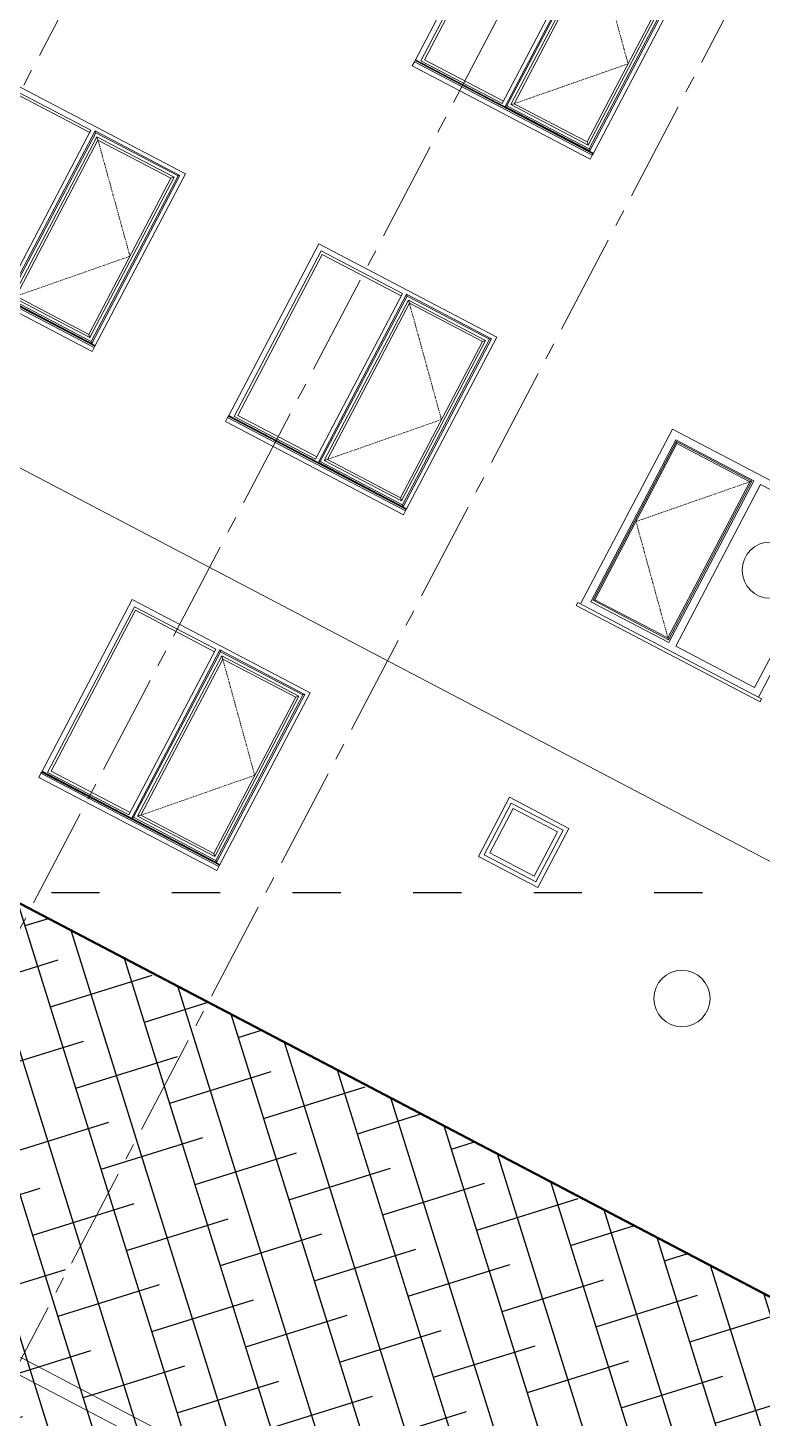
# Model space of a CAD drawing. Header units: millimetres. Extents: x 1373 to 40779, y 1939 to 6439.
# Drawn here: x 4154.3 to 4291.3, y 3620.8 to 3880.4 of the extents above; entities that cross this region are included whole.
import ezdxf

# ---------------------------------------------------------------- set-up
doc = ezdxf.new("R2010")
doc.units = ezdxf.units.MM
for name, pattern in [('ACAD_ISO03W100', [30, 12, -18]), ('Center', [3, 1.2, -0.6, 0.6, -0.6]), ('DASHDOTX2', [50.8, 25.4, -12.7, 0, -12.7]), ('IMPORT-CENTER2', [112.5, 75, -12.5, 12.5, -12.5])]:
    doc.linetypes.add(name, pattern=pattern)
for name, color, linetype, lineweight in [('A-DETL', 6, 'Continuous', 30), ('A-FLOR', 192, 'Continuous', 30), ('A-GLAZ', 151, 'Continuous', 18), ('A-WALL', 20, 'Continuous', 9), ('HESAPLAMALAR', 2, 'Continuous', 30), ('kest', 4, 'DASHDOTX2', 50), ('S-GRID', 252, 'IMPORT-CENTER2', 5)]:
    doc.layers.add(name, color=color, linetype=linetype, lineweight=lineweight)
doc.layers.add('Çember', color=7, linetype='Continuous')

# ---------------------------------------------------------------- blocks, each defined once
blk = doc.blocks.new('A$Cc8751f80')
at = {"linetype": 'ACAD_ISO03W100', "ltscale": 3, "elevation": 20236.3}
blk.add_lwpolyline([(4428.7, 0), (0, 0), (0, 4561.7), (4428.7, 4561.7)], close=True, dxfattribs=at)
blk = doc.blocks.new('A$Cdf2d3065')
at = {"layer": 'A-DETL', "lineweight": 25}
h = blk.add_hatch(dxfattribs=at)
h.set_pattern_fill('ANSI38', color=8, scale=10)
h.set_pattern_definition([(45, (-30087.232, -3018.31), (-22.45064, 22.45064), []), (135, (-30087.232, -3018.31), (-67.35192, 22.45064), [79.375, -47.625])])
h.paths.add_polyline_path([(126.3, 557.4), (2926.8, 557.4), (2926.8, 10.5), (126.3, 10.5)])
at = {"layer": 'A-FLOR', "color": 1, "lineweight": 20}
for p, q in [((2453.5, 845.4), (669.6, 845.4)), ((2302, 245.4), (464, 245.4))]:
    blk.add_line(p, q, dxfattribs=at)
at = {"layer": 'A-GLAZ'}
for p, q in [((1353.7, 1252.7), (1353.7, 1394.4)), ((1354.8, 1253.8), (1354.8, 1393.4)), ((1424.2, 1393.4), (1424.2, 1253.8)), ((1425.2, 1394.4), (1425.2, 1252.7)), ((1428.2, 1253.7), (1428.2, 1393.4)), ((1494.7, 1391.4), (1494.7, 1255.7)), ((1496.7, 1393.4), (1496.7, 1253.7)), ((1496.7, 1253.7), (1496.7, 1393.4)), ((1357, 1391.2), (1357, 1256)), ((1358.7, 1389.4), (1358.7, 1257.7)), ((1420.2, 1257.7), (1420.2, 1389.4)), ((1422, 1256), (1422, 1391.2)), ((1358.7, 1257.7), (1357, 1256)), ((1358.7, 1257.7), (1420.2, 1257.7)), ((1420.2, 1257.7), (1422, 1256)), ((1350.7, 1252.5), (1500.7, 1252.5)), ((1500.7, 1252.4), (1350.7, 1252.4)), ((1500.7, 1251.9), (1350.7, 1251.9)), ((1350.7, 1250.8), (1350.7, 1251.4)), ((1350.7, 1247.4), (1350.7, 1250.8)), ((1500.7, 1250.8), (1350.7, 1250.8)), ((1500.7, 1247.4), (1350.7, 1247.4)), ((1354.8, 1253.8), (1353.7, 1252.7)), ((1425.2, 1252.7), (1353.7, 1252.7)), ((1424.2, 1253.8), (1354.8, 1253.8)), ((1357, 1256), (1422, 1256)), ((1424.2, 1253.8), (1425.2, 1252.7)), ((1494.7, 1255.7), (1428.2, 1255.7)), ((1428.2, 1255.7), (1428.2, 1253.7)), ((1496.7, 1253.7), (1428.2, 1253.7)), ((1428.2, 1253.7), (1496.7, 1253.7)), ((1500.7, 1251.4), (1500.7, 1250.8)), ((1500.7, 1250.8), (1500.7, 1247.4)), ((1058.7, 954.9), (1058.7, 1091.4)), ((1058.7, 1091.4), (1125.2, 1091.4)), ((1125.2, 1091.4), (1125.2, 954.9)), ((1131, 954.9), (1131, 1091.4)), ((1131, 1091.4), (1196.7, 1091.4)), ((1132.2, 1090.5), (1132.2, 956.7)), ((1132.2, 1090.5), (1195.7, 1090.5)), ((1133.2, 1089.4), (1132.2, 1090.5)), ((1195.7, 1090.5), (1194.7, 1089.4)), ((1195.7, 956.7), (1195.7, 1090.5)), ((1196.7, 1091.4), (1196.7, 954.9)), ((1353.7, 952.7), (1353.7, 1094.4)), ((1354.8, 1093.4), (1353.7, 1094.4)), ((1353.7, 1094.4), (1425.2, 1094.4)), ((1354.8, 953.8), (1354.8, 1093.4)), ((1424.2, 1093.4), (1354.8, 1093.4)), ((1358.7, 1089.4), (1357, 1091.2)), ((1357, 1091.2), (1357, 956)), ((1422, 1091.2), (1357, 1091.2)), ((1422, 1091.2), (1420.2, 1089.4)), ((1422, 956), (1422, 1091.2)), ((1425.2, 1094.4), (1424.2, 1093.4)), ((1424.2, 1093.4), (1424.2, 953.8)), ((1425.2, 1094.4), (1425.2, 952.7)), ((1428.2, 953.7), (1428.2, 1093.4)), ((1428.2, 1093.4), (1496.7, 1093.4)), ((1428.2, 1091.4), (1428.2, 1093.4)), ((1496.7, 1093.4), (1428.2, 1093.4)), ((1494.7, 1091.4), (1428.2, 1091.4)), ((1494.7, 1091.4), (1494.7, 955.7)), ((1496.7, 1093.4), (1496.7, 953.7)), ((1496.7, 953.7), (1496.7, 1093.4)), ((1616.2, 952.7), (1616.2, 1094.4)), ((1617.3, 1093.4), (1616.2, 1094.4)), ((1616.2, 1094.4), (1687.7, 1094.4)), ((1617.3, 953.8), (1617.3, 1093.4)), ((1686.7, 1093.4), (1617.3, 1093.4)), ((1621.2, 1089.4), (1619.5, 1091.2)), ((1619.5, 1091.2), (1619.5, 956)), ((1684.5, 1091.2), (1619.5, 1091.2)), ((1684.5, 1091.2), (1682.7, 1089.4)), ((1684.5, 956), (1684.5, 1091.2)), ((1687.7, 1094.4), (1686.7, 1093.4)), ((1686.7, 1093.4), (1686.7, 953.8)), ((1687.7, 1094.4), (1687.7, 952.7)), ((1690.7, 953.7), (1690.7, 1093.4)), ((1690.7, 1093.4), (1759.2, 1093.4)), ((1690.7, 1091.4), (1690.7, 1093.4)), ((1759.2, 1093.4), (1690.7, 1093.4)), ((1757.2, 1091.4), (1690.7, 1091.4)), ((1133.2, 957.7), (1133.2, 1089.4)), ((1133.2, 1089.4), (1194.7, 1089.4)), ((1194.7, 1089.4), (1194.7, 957.7)), ((1358.7, 1089.4), (1358.7, 957.7)), ((1420.2, 1089.4), (1358.7, 1089.4)), ((1420.2, 957.7), (1420.2, 1089.4)), ((1621.2, 1089.4), (1621.2, 957.7)), ((1682.7, 1089.4), (1621.2, 1089.4)), ((1682.7, 957.7), (1682.7, 1089.4)), ((1132.2, 956.7), (1133.2, 957.7)), ((1132.2, 956.7), (1195.7, 956.7)), ((1194.7, 957.7), (1133.2, 957.7)), ((1195.7, 956.7), (1194.7, 957.7)), ((1358.7, 957.7), (1357, 956)), ((1357, 956), (1422, 956)), ((1358.7, 957.7), (1420.2, 957.7)), ((1420.2, 957.7), (1422, 956)), ((1494.7, 955.7), (1428.2, 955.7)), ((1428.2, 955.7), (1428.2, 953.7)), ((1621.2, 957.7), (1619.5, 956)), ((1619.5, 956), (1684.5, 956)), ((1621.2, 957.7), (1682.7, 957.7)), ((1050.2, 949.9), (1205.2, 949.9)), ((1050.2, 947.4), (1050.2, 949.9)), ((1205.2, 947.4), (1050.2, 947.4)), ((1125.2, 954.9), (1058.7, 954.9)), ((1196.7, 954.9), (1131, 954.9)), ((1205.2, 949.9), (1205.2, 947.4)), ((1350.7, 952.5), (1500.7, 952.5)), ((1500.7, 952.4), (1350.7, 952.4)), ((1500.7, 951.9), (1350.7, 951.9)), ((1350.7, 950.8), (1350.7, 951.4)), ((1350.7, 947.4), (1350.7, 950.8)), ((1500.7, 950.8), (1350.7, 950.8)), ((1500.7, 947.4), (1350.7, 947.4)), ((1354.8, 953.8), (1353.7, 952.7)), ((1425.2, 952.7), (1353.7, 952.7)), ((1424.2, 953.8), (1354.8, 953.8)), ((1424.2, 953.8), (1425.2, 952.7)), ((1496.7, 953.7), (1428.2, 953.7)), ((1428.2, 953.7), (1496.7, 953.7)), ((1500.7, 951.4), (1500.7, 950.8)), ((1500.7, 950.8), (1500.7, 947.4)), ((1613.2, 952.5), (1763.2, 952.5)), ((1763.2, 952.4), (1613.2, 952.4)), ((1763.2, 951.9), (1613.2, 951.9)), ((1613.2, 950.8), (1613.2, 951.4)), ((1613.2, 947.4), (1613.2, 950.8)), ((1763.2, 950.8), (1613.2, 950.8)), ((1763.2, 947.4), (1613.2, 947.4)), ((1617.3, 953.8), (1616.2, 952.7)), ((1687.7, 952.7), (1616.2, 952.7)), ((1686.7, 953.8), (1617.3, 953.8)), ((1132.7, 797.4), (1132.7, 747.4)), ((1182.7, 797.4), (1132.7, 797.4)), ((1135.9, 794.2), (1179.5, 794.2)), ((1135.9, 750.6), (1135.9, 794.2)), ((1139, 791.1), (1176.4, 791.1)), ((1139, 753.7), (1139, 791.1)), ((1176.4, 791.1), (1176.4, 753.7)), ((1179.5, 794.2), (1179.5, 750.6)), ((1182.7, 747.4), (1182.7, 797.4)), ((1353.7, 652.7), (1353.7, 794.4)), ((1354.8, 793.4), (1353.7, 794.4)), ((1353.7, 794.4), (1425.2, 794.4)), ((1354.8, 653.8), (1354.8, 793.4)), ((1424.2, 793.4), (1354.8, 793.4)), ((1358.7, 789.4), (1357, 791.2)), ((1357, 791.2), (1357, 656)), ((1422, 791.2), (1357, 791.2)), ((1358.7, 789.4), (1358.7, 657.7)), ((1420.2, 789.4), (1358.7, 789.4)), ((1422, 791.2), (1420.2, 789.4)), ((1420.2, 657.7), (1420.2, 789.4)), ((1422, 656), (1422, 791.2)), ((1425.2, 794.4), (1424.2, 793.4)), ((1424.2, 793.4), (1424.2, 653.8)), ((1425.2, 794.4), (1425.2, 652.7)), ((1428.2, 653.7), (1428.2, 793.4)), ((1428.2, 793.4), (1496.7, 793.4)), ((1428.2, 791.4), (1428.2, 793.4)), ((1496.7, 793.4), (1428.2, 793.4)), ((1494.7, 791.4), (1428.2, 791.4)), ((1494.7, 791.4), (1494.7, 655.7)), ((1496.7, 793.4), (1496.7, 653.7)), ((1496.7, 653.7), (1496.7, 793.4)), ((1179.5, 750.6), (1135.9, 750.6)), ((1176.4, 753.7), (1139, 753.7)), ((1132.7, 747.4), (1182.7, 747.4)), ((1358.7, 657.7), (1357, 656)), ((1357, 656), (1422, 656)), ((1358.7, 657.7), (1420.2, 657.7)), ((1420.2, 657.7), (1422, 656)), ((1494.7, 655.7), (1428.2, 655.7)), ((1428.2, 655.7), (1428.2, 653.7)), ((1350.7, 652.5), (1500.7, 652.5)), ((1500.7, 652.4), (1350.7, 652.4)), ((1500.7, 651.9), (1350.7, 651.9)), ((1350.7, 650.8), (1350.7, 651.4)), ((1350.7, 647.4), (1350.7, 650.8)), ((1500.7, 650.8), (1350.7, 650.8)), ((1500.7, 647.4), (1350.7, 647.4)), ((1354.8, 653.8), (1353.7, 652.7)), ((1425.2, 652.7), (1353.7, 652.7)), ((1424.2, 653.8), (1354.8, 653.8)), ((1424.2, 653.8), (1425.2, 652.7)), ((1496.7, 653.7), (1428.2, 653.7)), ((1428.2, 653.7), (1496.7, 653.7)), ((1500.7, 651.4), (1500.7, 650.8)), ((1500.7, 650.8), (1500.7, 647.4))]:
    blk.add_line(p, q, dxfattribs=at)
at = {"layer": 'A-GLAZ', "linetype": 'Center'}
for p, q in [((1420.2, 1389.4), (1358.7, 1323.6)), ((1420.2, 1257.7), (1358.7, 1323.6)), ((1133.2, 1089.4), (1194.7, 1023.6)), ((1420.2, 1089.4), (1358.7, 1023.6)), ((1682.7, 1089.4), (1621.2, 1023.6)), ((1133.2, 957.7), (1194.7, 1023.6)), ((1420.2, 957.7), (1358.7, 1023.6)), ((1682.7, 957.7), (1621.2, 1023.6)), ((1420.2, 789.4), (1358.7, 723.6)), ((1420.2, 657.7), (1358.7, 723.6))]:
    blk.add_line(p, q, dxfattribs=at)
at = {"layer": 'A-WALL'}
for p, q in [((1350.7, 1251.4), (1350.7, 1397.4)), ((1500.7, 1397.4), (1500.7, 1251.4)), ((1052.7, 1097.4), (1202.7, 1097.4)), ((1052.7, 949.9), (1052.7, 1097.4)), ((1202.7, 1097.4), (1202.7, 949.9)), ((1350.7, 951.4), (1350.7, 1097.4)), ((1350.7, 1097.4), (1500.7, 1097.4)), ((1500.7, 1097.4), (1500.7, 951.4)), ((1613.2, 951.4), (1613.2, 1097.4)), ((1613.2, 1097.4), (1763.2, 1097.4)), ((1132.7, 747.4), (1132.7, 797.4)), ((1132.7, 797.4), (1182.7, 797.4)), ((1182.7, 797.4), (1182.7, 747.4)), ((1350.7, 651.4), (1350.7, 797.4)), ((1350.7, 797.4), (1500.7, 797.4)), ((1500.7, 797.4), (1500.7, 651.4)), ((1182.7, 747.4), (1132.7, 747.4)), ((2304, 557.4), (398.2, 557.4)), ((398.2, 257.4), (2304, 257.4))]:
    blk.add_line(p, q, dxfattribs=at)
at = {"layer": 'kest', "color": 3, "linetype": 'ByBlock'}
blk.add_lwpolyline([(2928, 558), (2302, 557.4), (785.8, 557.4), (126.3, 557.4)], dxfattribs=at)
at = {"layer": 'S-GRID', "lineweight": 18}
for p, q in [((1310.7, 0), (1310.7, 2470.4)), ((1460.7, 0), (1460.7, 2470.4)), ((1750.7, 0), (1750.7, 2470.4))]:
    blk.add_line(p, q, dxfattribs=at)
at = {"layer": 'Çember', "color": 1, "linetype": 'Continuous', "lineweight": 5}
for centre in [(1089.1, 1038), (998.9, 724.1)]:
    blk.add_circle(centre, 21, dxfattribs=at)

msp = doc.modelspace()

# ---------------------------------------------------------------- block references
at = {"color": 4, "xscale": 0.25, "yscale": 0.25, "zscale": 0.25}
msp.add_blockref('A$Cc8751f80', (3236.17, 2578.53), dxfattribs=at)
at = {"layer": 'HESAPLAMALAR', "color": 4, "xscale": -0.25, "yscale": 0.25, "zscale": 0.25, "rotation": 332.3235669412613}
msp.add_blockref('A$Cdf2d3065', (4413.4, 3422.85, 5059.08), dxfattribs=at)

doc.saveas('drawing.dxf')
